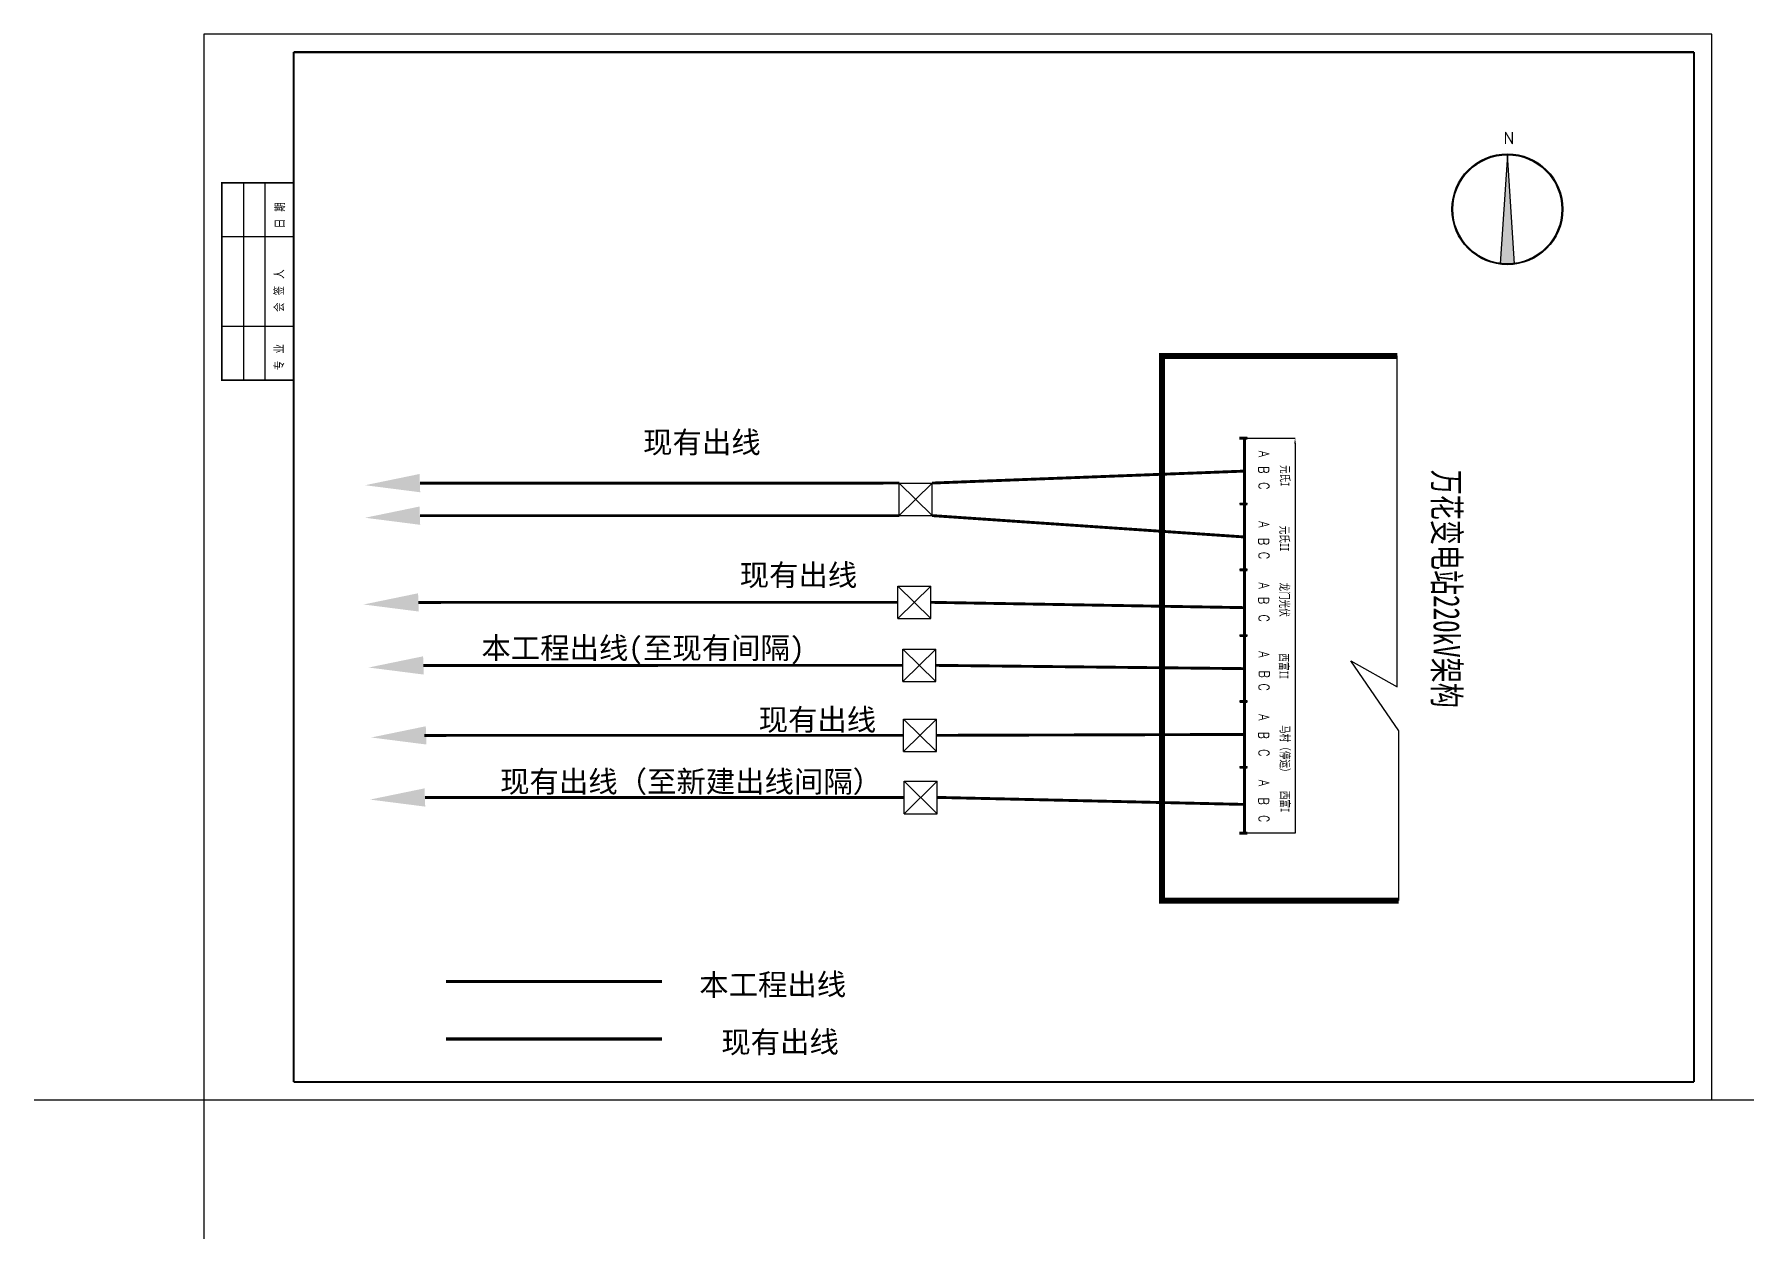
# Model space of a CAD drawing. Extents: x 2254 to 4895, y 1292 to 2309.
# Drawn here: x 2253.6 to 2730.3, y 1975.1 to 2308.6 of the extents above; entities that cross this region are included whole.
import ezdxf

# ---------------------------------------------------------------- set-up
doc = ezdxf.new("R2010")
doc.units = 0
doc.header["$LTSCALE"] = 4
doc.header["$MEASUREMENT"] = 0
doc.linetypes.add('虚线', pattern=[3.75, 3, -0.75])
doc.layers.get('0').update_dxf_attribs({"linetype": 'CONTINUOUS'})
for name, color, linetype in [('1', 7, 'CONTINUOUS'), ('FLBLZ', 7, 'CONTINUOUS'), ('mj', 7, 'CONTINUOUS'), ('ZSSignLayer', 7, 'CONTINUOUS'), ('图框', 1, 'CONTINUOUS'), ('文字', 7, 'CONTINUOUS')]:
    doc.layers.add(name, color=color, linetype=linetype)
doc.styles.add('HZ', font='txt.shx', dxfattribs={"width": 0.8, "bigfont": 'hztxt.shx'})
doc.styles.get("Standard").update_dxf_attribs({"font": 'txt.shx', "bigfont": 'gvfs.shx'})
doc.styles.add('TBFONT', font='TXT', dxfattribs={"width": 0.75, "bigfont": 'CHINA'})
doc.styles.add('图例文字', font='')
doc.styles.get('图例文字').set_extended_font_data('SimHei')

# ---------------------------------------------------------------- blocks, each defined once
blk = doc.blocks.new('FXB')
at = {"layer": '1'}
h = blk.add_hatch(color=256, dxfattribs=at)
h.dxf.hatch_style = 1
edge = h.paths.add_edge_path(flags=16)
edge.add_arc((-0.09, 0.99), 19, 0, 360)
edge = h.paths.add_edge_path()
edge.add_arc((-0.09, 1.01), 19.32, 0, 360)
h = blk.add_hatch(color=256, dxfattribs=at)
h.dxf.hatch_style = 1
h.paths.add_polyline_path([(2.41, -18.01), (-0.09, 19.99), (-2.59, -18.01)])
for p, q in [((-0.09, 19.99), (-2.59, -18.01)), ((2.41, -18.01), (-0.09, 19.99)), ((-2.59, -18.01), (2.41, -18.01))]:
    blk.add_line(p, q)
for centre, radius in [((-0.09, 1.01), 19.32), ((-0.09, 0.99), 19)]:
    blk.add_circle(centre, radius)
for p in [(-1.48, 23.81), (-1.44, 23.81), (-1.41, 23.81)]:
    blk.add_text('N', height=4).set_placement(p)

msp = doc.modelspace()

# ---------------------------------------------------------------- linework, layer by layer
at = {"color": 7}
for p, q in [((2720.9, 2308.6), (2300.9, 2308.6)), ((2300.9, 2308.6), (2300.9, 2011.6)), ((2720.9, 2011.6), (2720.9, 2308.6)), ((2311.9, 2267.15454), (2311.9, 2212.15454)), ((2317.9, 2267.15454), (2317.9, 2212.15454)), ((2325.9, 2252.15454), (2305.9, 2252.15454)), ((2325.9, 2227.15454), (2305.9, 2227.15454)), ((2567.75239, 2218.95369), (2633.23613, 2218.95369)), ((2567.75239, 2218.95369), (2613.43432, 2218.95369)), ((2590.68439, 2218.95369), (2597.57803, 2218.95369)), ((2590.68439, 2218.95369), (2595.13076, 2218.95369)), ((2633.23613, 2126.73494), (2633.23613, 2218.95369)), ((2591.53167, 2196.02169), (2589.35762, 2196.02169)), ((2590.68439, 2196.0018), (2590.68439, 2177.6562)), ((2590.68439, 2196.0018), (2595.13076, 2196.0018)), ((2590.68439, 2196.0018), (2604.79328, 2196.0018)), ((2604.79328, 2194.473), (2604.79328, 2085.96799)), ((2591.53167, 2177.67609), (2589.35762, 2177.67609)), ((2590.68439, 2177.6562), (2590.68439, 2159.3106)), ((2591.53167, 2159.35039), (2589.35762, 2159.35039)), ((2590.68439, 2159.3106), (2590.68265, 2140.96507)), ((2590.68265, 2140.95642), (2590.68339, 2148.78537)), ((2591.53167, 2140.98489), (2589.35762, 2140.98489)), ((2590.68265, 2140.96507), (2590.68439, 2122.6194)), ((2590.68265, 2140.95642), (2590.68269, 2127.13898)), ((2633.66029, 2114.47435), (2620.32438, 2133.94966)), ((2620.32438, 2133.94966), (2633.23613, 2126.73494)), ((2591.52993, 2122.63937), (2589.35589, 2122.63937)), ((2590.68439, 2122.6194), (2590.68439, 2085.96799)), ((2633.66029, 2067.14331), (2633.66029, 2114.47435)), ((2591.53167, 2104.29369), (2589.35762, 2104.29369)), ((2591.5334, 2085.96799), (2589.35935, 2085.96799)), ((2300.9, 2011.6), (2720.9, 2011.6)), ((2300.9, 2011.6), (2720.9, 2011.6))]:
    msp.add_line(p, q, dxfattribs=at)
at = {"color": 7, "linetype": 'Continuous'}
msp.add_line((2567.75239, 2067.14331), (2567.75239, 2218.95369), dxfattribs=at)
at = {"color": 7}
for points, const_width in [([(2325.9, 2303.6), (2325.9, 2016.6)], 0.6), ([(2715.9, 2303.6), (2325.9, 2303.6)], 0.6), ([(2715.9, 2016.6), (2715.9, 2303.6)], 0.6), ([(2589.2934, 2196.0018), (2591.46745, 2196.0018)], 0.8), ([(2590.68439, 2085.96799), (2590.68265, 2122.61947), (2590.68265, 2140.95642), (2590.68439, 2159.3106), (2590.68265, 2177.65627), (2590.68265, 2196.02169)], 0.8), ([(2494.53988, 2183.50621), (2494.53988, 2183.50621), (2361.03372, 2183.48648)], 0.8), ([(2590.68265, 2186.83898), (2503.71028, 2183.50858)], 0.8), ([(2494.53748, 2174.43719), (2494.53748, 2174.43719), (2361.03131, 2174.41746)], 0.8), ([(2590.68352, 2168.48344), (2503.70787, 2174.43957)], 0.8), ([(2589.35589, 2177.65627), (2591.52993, 2177.65627)], 0.8), ([(2589.35762, 2159.35039), (2591.53167, 2159.35039)], 0.8), ([(2494.14441, 2150.2666), (2494.14441, 2150.2666), (2360.63824, 2150.24687)], 0.8), ([(2590.68339, 2148.78537), (2503.31231, 2150.26668)], 0.8), ([(2589.36872, 2140.96507), (2591.54277, 2140.96507)], 0.8), ([(2589.35762, 2122.6194), (2591.53167, 2122.6194)], 0.8), ([(2495.74192, 2113.2), (2495.74192, 2113.2), (2362.23575, 2113.18027)], 0.8), ([(2590.68265, 2113.44667), (2504.91472, 2113.2)], 0.8), ([(2589.35762, 2104.29369), (2591.53167, 2104.29369)], 0.8), ([(2495.93951, 2095.89762), (2495.93951, 2095.89762), (2362.43335, 2095.8779)], 0.8), ([(2590.68401, 2093.94656), (2505.11712, 2095.90238)], 0.8), ([(2589.29513, 2085.94809), (2591.46918, 2085.94809)], 0.8), ([(2368.27538, 2028.5787), (2428.45177, 2028.5787)], 1), ([(2325.9, 2016.6), (2715.9, 2016.6)], 0.6)]:
    msp.add_lwpolyline(points, dxfattribs=dict(at, const_width=const_width))
msp.add_lwpolyline([(2325.9, 2212.15454, 0.5, 0.5, 0), (2305.9, 2212.15454, 0.5, 0.5, 0), (2305.9, 2267.15454, 0.5, 0.5, 0), (2325.9, 2267.15454, 0.5, 0.5, 0)], format="xyseb", dxfattribs=at)
at = {"color": 7, "linetype": 'Continuous', "const_width": 1.68, "flags": 128}
msp.add_lwpolyline([(2633.66029, 2067.14331), (2567.75239, 2067.14331), (2567.75239, 2218.95369), (2633.23613, 2218.95369)], dxfattribs=at)
at = {"color": 1, "linetype": '虚线', "const_width": 0.8}
for points in [[(2495.54192, 2132.7), (2495.54192, 2132.7), (2362.03575, 2132.68027)], [(2590.68265, 2131.78795), (2504.71472, 2132.7)], [(2368.27538, 2044.6), (2428.45177, 2044.6)]]:
    msp.add_lwpolyline(points, dxfattribs=at)
at = {"color": 7}
for points in [[(2605.04808, 2194.473), (2604.53848, 2194.473), (2604.79328, 2196.0018)], [(2361.1306, 2180.94032), (2360.93683, 2186.03264), (2345.75677, 2182.90518)], [(2361.1282, 2171.87131), (2360.93443, 2176.96362), (2345.75437, 2173.83616)], [(2360.73513, 2147.70071), (2360.54136, 2152.79303), (2345.3613, 2149.66557)], [(2362.13264, 2130.13411), (2361.93887, 2135.22643), (2346.75881, 2132.09897)], [(2362.87463, 2110.6342), (2362.68086, 2115.72651), (2347.5008, 2112.59905)], [(2362.53023, 2093.33174), (2362.33647, 2098.42405), (2347.15641, 2095.29659)]]:
    msp.add_solid(points, dxfattribs=at)
at = {"layer": 'FLBLZ', "color": 7, "linetype": 'Continuous'}
for p, q in [((2503.71028, 2183.50858), (2494.53748, 2174.43719)), ((2494.53748, 2174.43719), (2494.53748, 2183.50858)), ((2503.71028, 2174.43719), (2494.53748, 2183.50858)), ((2494.53748, 2183.50858), (2503.71028, 2183.50858)), ((2503.71268, 2183.51096), (2494.53988, 2174.43957)), ((2494.53988, 2174.43957), (2494.53988, 2183.51096)), ((2503.71268, 2174.43957), (2494.53988, 2183.51096)), ((2494.53988, 2183.51096), (2503.71268, 2183.51096)), ((2503.71028, 2174.43719), (2503.71028, 2183.50858)), ((2503.71268, 2174.43957), (2503.71268, 2183.51096)), ((2494.53748, 2174.43719), (2503.71028, 2174.43719)), ((2494.53988, 2174.43957), (2503.71268, 2174.43957)), ((2503.31721, 2154.80229), (2494.14441, 2145.7309)), ((2494.14441, 2145.7309), (2494.14441, 2154.80229)), ((2503.31721, 2145.7309), (2494.14441, 2154.80229)), ((2494.14441, 2154.80229), (2503.31721, 2154.80229)), ((2503.31961, 2154.80467), (2494.14681, 2145.73328)), ((2494.14681, 2145.73328), (2494.14681, 2154.80467)), ((2503.31961, 2145.73328), (2494.14681, 2154.80467)), ((2494.14681, 2154.80467), (2503.31961, 2154.80467)), ((2503.31721, 2145.7309), (2503.31721, 2154.80229)), ((2503.31961, 2145.73328), (2503.31961, 2154.80467)), ((2494.14441, 2145.7309), (2503.31721, 2145.7309)), ((2494.14681, 2145.73328), (2503.31961, 2145.73328)), ((2504.71472, 2137.2357), (2495.54192, 2128.1643)), ((2495.54192, 2128.1643), (2495.54192, 2137.2357)), ((2504.71472, 2128.1643), (2495.54192, 2137.2357)), ((2495.54192, 2137.2357), (2504.71472, 2137.2357)), ((2504.71712, 2137.23807), (2495.54432, 2128.16668)), ((2495.54432, 2128.16668), (2495.54432, 2137.23807)), ((2504.71712, 2128.16668), (2495.54432, 2137.23807)), ((2495.54432, 2137.23807), (2504.71712, 2137.23807)), ((2504.71472, 2128.1643), (2504.71472, 2137.2357)), ((2504.71712, 2128.16668), (2504.71712, 2137.23807)), ((2495.54192, 2128.1643), (2504.71472, 2128.1643)), ((2495.54432, 2128.16668), (2504.71712, 2128.16668)), ((2504.91472, 2117.7357), (2495.74192, 2108.6643)), ((2495.74192, 2108.6643), (2495.74192, 2117.7357)), ((2504.91472, 2108.6643), (2495.74192, 2117.7357)), ((2495.74192, 2117.7357), (2504.91472, 2117.7357)), ((2504.91712, 2117.73807), (2495.74432, 2108.66668)), ((2495.74432, 2108.66668), (2495.74432, 2117.73807)), ((2504.91712, 2108.66668), (2495.74432, 2117.73807)), ((2495.74432, 2117.73807), (2504.91712, 2117.73807)), ((2504.91472, 2108.6643), (2504.91472, 2117.7357)), ((2504.91712, 2108.66668), (2504.91712, 2117.73807)), ((2495.74192, 2108.6643), (2504.91472, 2108.6643)), ((2495.74432, 2108.66668), (2504.91712, 2108.66668)), ((2505.11472, 2100.4357), (2495.94192, 2091.3643)), ((2495.94192, 2091.3643), (2495.94192, 2100.4357)), ((2505.11472, 2091.3643), (2495.94192, 2100.4357)), ((2495.94192, 2100.4357), (2505.11472, 2100.4357)), ((2505.11712, 2100.43807), (2495.94432, 2091.36668)), ((2495.94432, 2091.36668), (2495.94432, 2100.43807)), ((2505.11712, 2091.36668), (2495.94432, 2100.43807)), ((2495.94432, 2100.43807), (2505.11712, 2100.43807)), ((2505.11472, 2091.3643), (2505.11472, 2100.4357)), ((2505.11712, 2091.36668), (2505.11712, 2100.43807)), ((2495.94192, 2091.3643), (2505.11472, 2091.3643)), ((2495.94432, 2091.36668), (2505.11712, 2091.36668))]:
    msp.add_line(p, q, dxfattribs=at)
at = {"layer": 'mj', "color": 7, "linetype": 'Continuous'}
msp.add_line((2590.68265, 2122.61947), (2590.68265, 2113.44667), dxfattribs=at)
msp.add_line((2590.68265, 2122.61947), (2590.68265, 2113.44667), dxfattribs=at)
at = {"layer": 'ZSSignLayer', "ltscale": 0.1}
for p, q in [((2604.79328, 2085.96799), (2590.68439, 2085.96799)), ((2253.62832, 2011.6), (2300.9, 2011.6)), ((2300.9, 2011.6), (2300.9, 1948.8)), ((2720.9, 2011.6), (2768.17168, 2011.6))]:
    msp.add_line(p, q, dxfattribs=at)

# ---------------------------------------------------------------- block references
at = {"layer": '图框', "color": 7, "linetype": 'ByBlock', "lineweight": -2, "xscale": 0.7999999999999546, "yscale": 0.7999999999999546, "zscale": 0.7999999999999546}
msp.add_blockref('FXB', (2663.99649, 2259.00705), dxfattribs=at)

# ---------------------------------------------------------------- texts
at = {"color": 7, "style": 'TBFONT', "width": 0.85}
for s, p in [('日 期', (2323.49086, 2254.51281)), ('会 签 人', (2323.26746, 2231.18283)), ('专 业', (2323.26746, 2214.99695))]:
    msp.add_text(s, height=2.6, rotation=90, dxfattribs=at).set_placement(p)
at = {"layer": '1', "color": 7, "style": '图例文字', "width": 0.7}
for s, height, p in [('元氏I', 2.441297, (2600.76665, 2188.53814)), ('万花变电站220kV架构', 7.3238908, (2643.36836, 2187.25156)), ('元氏II', 2.441297, (2600.63465, 2171.60743)), ('龙门光伏', 2.441297, (2600.61394, 2155.80536)), ('西富II', 2.441297, (2600.4714, 2136.00916)), ('马村（停运）', 2.441297, (2600.76665, 2116.05435)), ('西富I', 2.441297, (2600.76665, 2097.72865))]:
    msp.add_text(s, height=height, rotation=270, dxfattribs=at).set_placement(p)
at = {"layer": '1', "color": 7, "char_height": 6, "attachment_point": 5, "line_spacing_factor": 0.8, "style": '图例文字'}
for s, insert in [('\\A1;现有出线', (2439.58337, 2194.52809)), ('\\A1;现有出线', (2466.48337, 2157.52809)), ('\\A1;本工程出线\\fSimHei|b0|i0|c134|p2;(至现有间隔)', (2423.18113, 2136.7382)), ('\\A1;现有出线', (2471.75701, 2117.22204)), ('\\A1;现有出线\\fSimHei|b0|i0|c134|p2;（至新建出线间隔）', (2436.58165, 2099.91986))]:
    msp.add_mtext(s, dxfattribs=dict(at, insert=insert))
at = {"layer": '1', "color": 7, "char_height": 6, "attachment_point": 5, "rotation": 0.2339416, "line_spacing_factor": 0.8, "style": '图例文字'}
for s, insert in [('\\A1;本工程出线', (2459.31008, 2043.40371)), ('\\A1; 现有出线', (2459.31008, 2027.38242))]:
    msp.add_mtext(s, dxfattribs=dict(at, insert=insert))
at = {"layer": '文字', "color": 7, "style": 'HZ', "width": 0.8}
for s, p in [('A', (2594.74902, 2192.49394)), ('B', (2594.62482, 2188.22242)), ('C', (2594.68493, 2183.74242)), ('A', (2594.74902, 2172.86242)), ('B', (2594.62482, 2168.22242)), ('C', (2594.68493, 2164.35024)), ('A', (2594.74902, 2155.82264)), ('B', (2594.62482, 2151.82242)), ('C', (2594.68493, 2146.86242)), ('A', (2594.74902, 2136.62242)), ('B', (2594.78853, 2131.26242)), ('C', (2594.68493, 2127.65904)), ('A', (2594.74902, 2119.13144)), ('B', (2594.62482, 2114.22141)), ('C', (2594.68493, 2109.33334)), ('A', (2594.74902, 2100.80573)), ('B', (2594.62482, 2095.89571)), ('C', (2594.68493, 2091.00763))]:
    msp.add_text(s, height=2.856, rotation=270, dxfattribs=at).set_placement(p)

doc.saveas('drawing.dxf')
